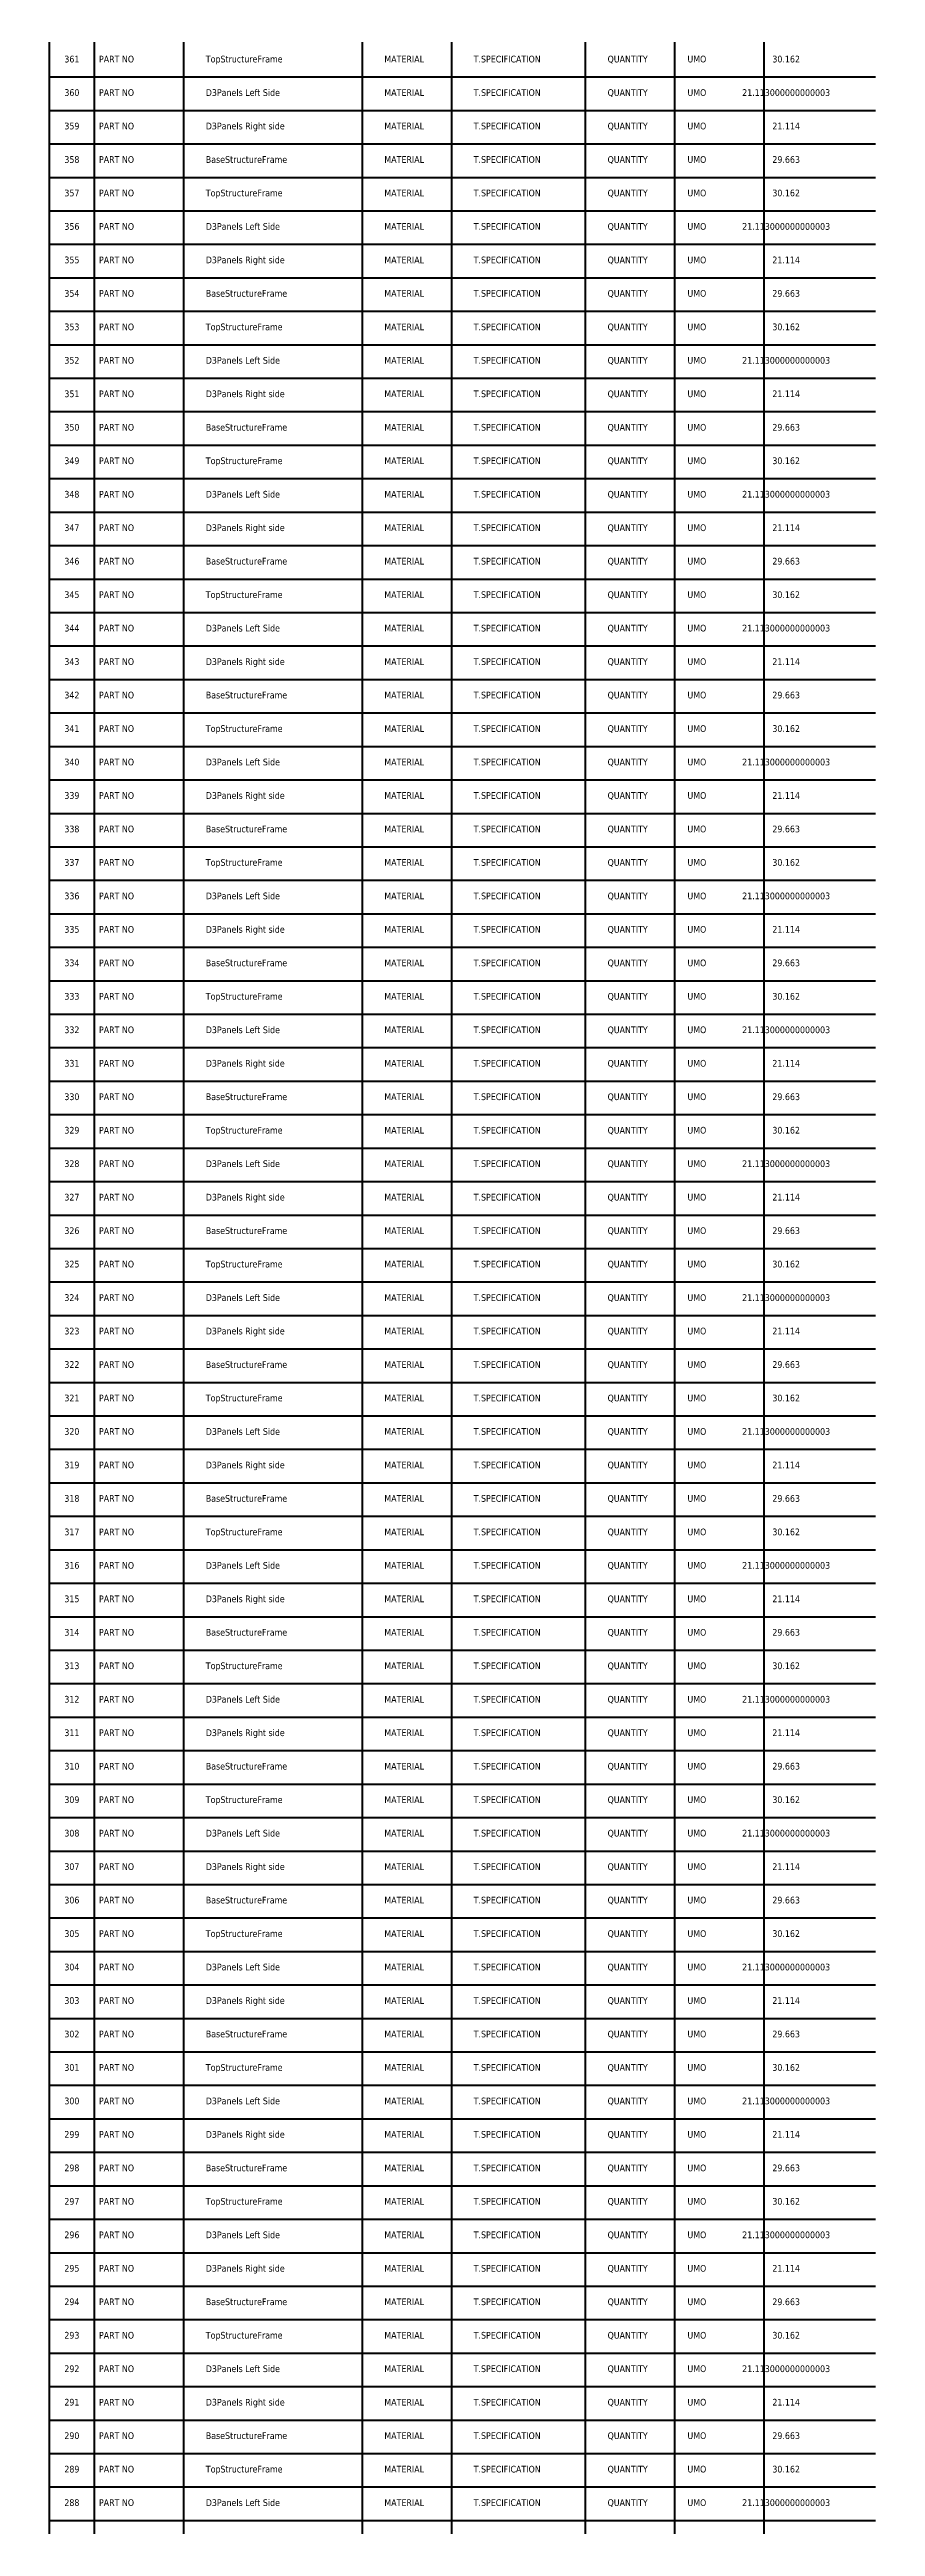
# Model space of a CAD drawing. Header units: metres. Extents: x 849 to 1219, y 30 to 8920.
# Drawn here: x 849 to 1219, y 4477 to 5587 of the extents above; entities that cross this region are included whole.
import ezdxf
from ezdxf.enums import TextEntityAlignment as Align

# ---------------------------------------------------------------- set-up
doc = ezdxf.new("R2010")
doc.units = ezdxf.units.M
doc.layers.add('Default', color=7, linetype='Continuous', lineweight=50, true_color=0x000000)
doc.styles.add('Default', font='tahoma.ttf')

msp = doc.modelspace()

# ---------------------------------------------------------------- linework, layer by layer
at = {"layer": 'Default'}
for p, q in [((849, 160), (849, 8920)), ((869, 8920), (869, 160)), ((909, 8920), (909, 160)), ((989, 8920), (989, 160)), ((1029, 8920), (1029, 160)), ((1089, 8920), (1089, 160)), ((1129, 8920), (1129, 160)), ((1169, 8920), (1169, 160)), ((849, 5575), (1219, 5575)), ((849, 5560), (1219, 5560)), ((849, 5545), (1219, 5545)), ((849, 5530), (1219, 5530)), ((849, 5515), (1219, 5515)), ((849, 5500), (1219, 5500)), ((849, 5485), (1219, 5485)), ((849, 5470), (1219, 5470)), ((849, 5455), (1219, 5455)), ((849, 5440), (1219, 5440)), ((849, 5425), (1219, 5425)), ((849, 5410), (1219, 5410)), ((849, 5395), (1219, 5395)), ((849, 5380), (1219, 5380)), ((849, 5365), (1219, 5365)), ((849, 5350), (1219, 5350)), ((849, 5335), (1219, 5335)), ((849, 5320), (1219, 5320)), ((849, 5305), (1219, 5305)), ((849, 5290), (1219, 5290)), ((849, 5275), (1219, 5275)), ((849, 5260), (1219, 5260)), ((849, 5245), (1219, 5245)), ((849, 5230), (1219, 5230)), ((849, 5215), (1219, 5215)), ((849, 5200), (1219, 5200)), ((849, 5185), (1219, 5185)), ((849, 5170), (1219, 5170)), ((849, 5155), (1219, 5155)), ((849, 5140), (1219, 5140)), ((849, 5125), (1219, 5125)), ((849, 5110), (1219, 5110)), ((849, 5095), (1219, 5095)), ((849, 5080), (1219, 5080)), ((849, 5065), (1219, 5065)), ((849, 5050), (1219, 5050)), ((849, 5035), (1219, 5035)), ((849, 5020), (1219, 5020)), ((849, 5005), (1219, 5005)), ((849, 4990), (1219, 4990)), ((849, 4975), (1219, 4975)), ((849, 4960), (1219, 4960)), ((849, 4945), (1219, 4945)), ((849, 4930), (1219, 4930)), ((849, 4915), (1219, 4915)), ((849, 4900), (1219, 4900)), ((849, 4885), (1219, 4885)), ((849, 4870), (1219, 4870)), ((849, 4855), (1219, 4855)), ((849, 4840), (1219, 4840)), ((849, 4825), (1219, 4825)), ((849, 4810), (1219, 4810)), ((849, 4795), (1219, 4795)), ((849, 4780), (1219, 4780)), ((849, 4765), (1219, 4765)), ((849, 4750), (1219, 4750)), ((849, 4735), (1219, 4735)), ((849, 4720), (1219, 4720)), ((849, 4705), (1219, 4705)), ((849, 4690), (1219, 4690)), ((849, 4675), (1219, 4675)), ((849, 4660), (1219, 4660)), ((849, 4645), (1219, 4645)), ((849, 4630), (1219, 4630)), ((849, 4615), (1219, 4615)), ((849, 4600), (1219, 4600)), ((849, 4585), (1219, 4585)), ((849, 4570), (1219, 4570)), ((849, 4555), (1219, 4555)), ((849, 4540), (1219, 4540)), ((849, 4525), (1219, 4525)), ((849, 4510), (1219, 4510)), ((849, 4495), (1219, 4495)), ((849, 4480), (1219, 4480))]:
    msp.add_line(p, q, dxfattribs=at)

# ---------------------------------------------------------------- texts
at = {"layer": 'Default', "style": 'Default'}
for s, p in [('361', (859, 5583)), ('PART NO', (879, 5583)), ('UMO', (1139, 5583)), ('30.162', (1179, 5583)), ('360', (859, 5568)), ('PART NO', (879, 5568)), ('UMO', (1139, 5568)), ('21.113000000000003', (1179, 5568)), ('359', (859, 5553)), ('PART NO', (879, 5553)), ('UMO', (1139, 5553)), ('21.114', (1179, 5553)), ('358', (859, 5538)), ('PART NO', (879, 5538)), ('UMO', (1139, 5538)), ('29.663', (1179, 5538)), ('357', (859, 5523)), ('PART NO', (879, 5523)), ('UMO', (1139, 5523)), ('30.162', (1179, 5523)), ('356', (859, 5508)), ('PART NO', (879, 5508)), ('UMO', (1139, 5508)), ('21.113000000000003', (1179, 5508)), ('355', (859, 5493)), ('PART NO', (879, 5493)), ('UMO', (1139, 5493)), ('21.114', (1179, 5493)), ('354', (859, 5478)), ('PART NO', (879, 5478)), ('UMO', (1139, 5478)), ('29.663', (1179, 5478)), ('353', (859, 5463)), ('PART NO', (879, 5463)), ('UMO', (1139, 5463)), ('30.162', (1179, 5463)), ('352', (859, 5448)), ('PART NO', (879, 5448)), ('UMO', (1139, 5448)), ('21.113000000000003', (1179, 5448)), ('351', (859, 5433)), ('PART NO', (879, 5433)), ('UMO', (1139, 5433)), ('21.114', (1179, 5433)), ('350', (859, 5418)), ('PART NO', (879, 5418)), ('UMO', (1139, 5418)), ('29.663', (1179, 5418)), ('349', (859, 5403)), ('PART NO', (879, 5403)), ('UMO', (1139, 5403)), ('30.162', (1179, 5403)), ('348', (859, 5388)), ('PART NO', (879, 5388)), ('UMO', (1139, 5388)), ('21.113000000000003', (1179, 5388)), ('347', (859, 5373)), ('PART NO', (879, 5373)), ('UMO', (1139, 5373)), ('21.114', (1179, 5373)), ('346', (859, 5358)), ('PART NO', (879, 5358)), ('UMO', (1139, 5358)), ('29.663', (1179, 5358)), ('345', (859, 5343)), ('PART NO', (879, 5343)), ('UMO', (1139, 5343)), ('30.162', (1179, 5343)), ('344', (859, 5328)), ('PART NO', (879, 5328)), ('UMO', (1139, 5328)), ('21.113000000000003', (1179, 5328)), ('343', (859, 5313)), ('PART NO', (879, 5313)), ('UMO', (1139, 5313)), ('21.114', (1179, 5313)), ('342', (859, 5298)), ('PART NO', (879, 5298)), ('UMO', (1139, 5298)), ('29.663', (1179, 5298)), ('341', (859, 5283)), ('PART NO', (879, 5283)), ('UMO', (1139, 5283)), ('30.162', (1179, 5283)), ('340', (859, 5268)), ('PART NO', (879, 5268)), ('UMO', (1139, 5268)), ('21.113000000000003', (1179, 5268)), ('339', (859, 5253)), ('PART NO', (879, 5253)), ('UMO', (1139, 5253)), ('21.114', (1179, 5253)), ('338', (859, 5238)), ('PART NO', (879, 5238)), ('UMO', (1139, 5238)), ('29.663', (1179, 5238)), ('337', (859, 5223)), ('PART NO', (879, 5223)), ('UMO', (1139, 5223)), ('30.162', (1179, 5223)), ('336', (859, 5208)), ('PART NO', (879, 5208)), ('UMO', (1139, 5208)), ('21.113000000000003', (1179, 5208)), ('335', (859, 5193)), ('PART NO', (879, 5193)), ('UMO', (1139, 5193)), ('21.114', (1179, 5193)), ('334', (859, 5178)), ('PART NO', (879, 5178)), ('UMO', (1139, 5178)), ('29.663', (1179, 5178)), ('333', (859, 5163)), ('PART NO', (879, 5163)), ('UMO', (1139, 5163)), ('30.162', (1179, 5163)), ('332', (859, 5148)), ('PART NO', (879, 5148)), ('UMO', (1139, 5148)), ('21.113000000000003', (1179, 5148)), ('331', (859, 5133)), ('PART NO', (879, 5133)), ('UMO', (1139, 5133)), ('21.114', (1179, 5133)), ('330', (859, 5118)), ('PART NO', (879, 5118)), ('UMO', (1139, 5118)), ('29.663', (1179, 5118)), ('329', (859, 5103)), ('PART NO', (879, 5103)), ('UMO', (1139, 5103)), ('30.162', (1179, 5103)), ('328', (859, 5088)), ('PART NO', (879, 5088)), ('UMO', (1139, 5088)), ('21.113000000000003', (1179, 5088)), ('327', (859, 5073)), ('PART NO', (879, 5073)), ('UMO', (1139, 5073)), ('21.114', (1179, 5073)), ('326', (859, 5058)), ('PART NO', (879, 5058)), ('UMO', (1139, 5058)), ('29.663', (1179, 5058)), ('325', (859, 5043)), ('PART NO', (879, 5043)), ('UMO', (1139, 5043)), ('30.162', (1179, 5043)), ('324', (859, 5028)), ('PART NO', (879, 5028)), ('UMO', (1139, 5028)), ('21.113000000000003', (1179, 5028)), ('323', (859, 5013)), ('PART NO', (879, 5013)), ('UMO', (1139, 5013)), ('21.114', (1179, 5013)), ('322', (859, 4998)), ('PART NO', (879, 4998)), ('UMO', (1139, 4998)), ('29.663', (1179, 4998)), ('321', (859, 4983)), ('PART NO', (879, 4983)), ('UMO', (1139, 4983)), ('30.162', (1179, 4983)), ('320', (859, 4968)), ('PART NO', (879, 4968)), ('UMO', (1139, 4968)), ('21.113000000000003', (1179, 4968)), ('319', (859, 4953)), ('PART NO', (879, 4953)), ('UMO', (1139, 4953)), ('21.114', (1179, 4953)), ('318', (859, 4938)), ('PART NO', (879, 4938)), ('UMO', (1139, 4938)), ('29.663', (1179, 4938)), ('317', (859, 4923)), ('PART NO', (879, 4923)), ('UMO', (1139, 4923)), ('30.162', (1179, 4923)), ('316', (859, 4908)), ('PART NO', (879, 4908)), ('UMO', (1139, 4908)), ('21.113000000000003', (1179, 4908)), ('315', (859, 4893)), ('PART NO', (879, 4893)), ('UMO', (1139, 4893)), ('21.114', (1179, 4893)), ('314', (859, 4878)), ('PART NO', (879, 4878)), ('UMO', (1139, 4878)), ('29.663', (1179, 4878)), ('313', (859, 4863)), ('PART NO', (879, 4863)), ('UMO', (1139, 4863)), ('30.162', (1179, 4863)), ('312', (859, 4848)), ('PART NO', (879, 4848)), ('UMO', (1139, 4848)), ('21.113000000000003', (1179, 4848)), ('311', (859, 4833)), ('PART NO', (879, 4833)), ('UMO', (1139, 4833)), ('21.114', (1179, 4833)), ('310', (859, 4818)), ('PART NO', (879, 4818)), ('UMO', (1139, 4818)), ('29.663', (1179, 4818)), ('309', (859, 4803)), ('PART NO', (879, 4803)), ('UMO', (1139, 4803)), ('30.162', (1179, 4803)), ('308', (859, 4788)), ('PART NO', (879, 4788)), ('UMO', (1139, 4788)), ('21.113000000000003', (1179, 4788)), ('307', (859, 4773)), ('PART NO', (879, 4773)), ('UMO', (1139, 4773)), ('21.114', (1179, 4773)), ('306', (859, 4758)), ('PART NO', (879, 4758)), ('UMO', (1139, 4758)), ('29.663', (1179, 4758)), ('305', (859, 4743)), ('PART NO', (879, 4743)), ('UMO', (1139, 4743)), ('30.162', (1179, 4743)), ('304', (859, 4728)), ('PART NO', (879, 4728)), ('UMO', (1139, 4728)), ('21.113000000000003', (1179, 4728)), ('303', (859, 4713)), ('PART NO', (879, 4713)), ('UMO', (1139, 4713)), ('21.114', (1179, 4713)), ('302', (859, 4698)), ('PART NO', (879, 4698)), ('UMO', (1139, 4698)), ('29.663', (1179, 4698)), ('301', (859, 4683)), ('PART NO', (879, 4683)), ('UMO', (1139, 4683)), ('30.162', (1179, 4683)), ('300', (859, 4668)), ('PART NO', (879, 4668)), ('UMO', (1139, 4668)), ('21.113000000000003', (1179, 4668)), ('299', (859, 4653)), ('PART NO', (879, 4653)), ('UMO', (1139, 4653)), ('21.114', (1179, 4653)), ('298', (859, 4638)), ('PART NO', (879, 4638)), ('UMO', (1139, 4638)), ('29.663', (1179, 4638)), ('297', (859, 4623)), ('PART NO', (879, 4623)), ('UMO', (1139, 4623)), ('30.162', (1179, 4623)), ('296', (859, 4608)), ('PART NO', (879, 4608)), ('UMO', (1139, 4608)), ('21.113000000000003', (1179, 4608)), ('295', (859, 4593)), ('PART NO', (879, 4593)), ('UMO', (1139, 4593)), ('21.114', (1179, 4593)), ('294', (859, 4578)), ('PART NO', (879, 4578)), ('UMO', (1139, 4578)), ('29.663', (1179, 4578)), ('293', (859, 4563)), ('PART NO', (879, 4563)), ('UMO', (1139, 4563)), ('30.162', (1179, 4563)), ('292', (859, 4548)), ('PART NO', (879, 4548)), ('UMO', (1139, 4548)), ('21.113000000000003', (1179, 4548)), ('291', (859, 4533)), ('PART NO', (879, 4533)), ('UMO', (1139, 4533)), ('21.114', (1179, 4533)), ('290', (859, 4518)), ('PART NO', (879, 4518)), ('UMO', (1139, 4518)), ('29.663', (1179, 4518)), ('289', (859, 4503)), ('PART NO', (879, 4503)), ('UMO', (1139, 4503)), ('30.162', (1179, 4503)), ('288', (859, 4488)), ('PART NO', (879, 4488)), ('UMO', (1139, 4488)), ('21.113000000000003', (1179, 4488))]:
    msp.add_text(s, height=3, dxfattribs=at).set_placement(p, align=Align.MIDDLE_CENTER)
for s, p in [('TopStructureFrame', (919, 5583)), ('MATERIAL', (999, 5583)), ('T.SPECIFICATION', (1039, 5583)), ('QUANTITY', (1099, 5583)), ('D3Panels Left Side', (919, 5568)), ('MATERIAL', (999, 5568)), ('T.SPECIFICATION', (1039, 5568)), ('QUANTITY', (1099, 5568)), ('D3Panels Right side', (919, 5553)), ('MATERIAL', (999, 5553)), ('T.SPECIFICATION', (1039, 5553)), ('QUANTITY', (1099, 5553)), ('BaseStructureFrame', (919, 5538)), ('MATERIAL', (999, 5538)), ('T.SPECIFICATION', (1039, 5538)), ('QUANTITY', (1099, 5538)), ('TopStructureFrame', (919, 5523)), ('MATERIAL', (999, 5523)), ('T.SPECIFICATION', (1039, 5523)), ('QUANTITY', (1099, 5523)), ('D3Panels Left Side', (919, 5508)), ('MATERIAL', (999, 5508)), ('T.SPECIFICATION', (1039, 5508)), ('QUANTITY', (1099, 5508)), ('D3Panels Right side', (919, 5493)), ('MATERIAL', (999, 5493)), ('T.SPECIFICATION', (1039, 5493)), ('QUANTITY', (1099, 5493)), ('BaseStructureFrame', (919, 5478)), ('MATERIAL', (999, 5478)), ('T.SPECIFICATION', (1039, 5478)), ('QUANTITY', (1099, 5478)), ('TopStructureFrame', (919, 5463)), ('MATERIAL', (999, 5463)), ('T.SPECIFICATION', (1039, 5463)), ('QUANTITY', (1099, 5463)), ('D3Panels Left Side', (919, 5448)), ('MATERIAL', (999, 5448)), ('T.SPECIFICATION', (1039, 5448)), ('QUANTITY', (1099, 5448)), ('D3Panels Right side', (919, 5433)), ('MATERIAL', (999, 5433)), ('T.SPECIFICATION', (1039, 5433)), ('QUANTITY', (1099, 5433)), ('BaseStructureFrame', (919, 5418)), ('MATERIAL', (999, 5418)), ('T.SPECIFICATION', (1039, 5418)), ('QUANTITY', (1099, 5418)), ('TopStructureFrame', (919, 5403)), ('MATERIAL', (999, 5403)), ('T.SPECIFICATION', (1039, 5403)), ('QUANTITY', (1099, 5403)), ('D3Panels Left Side', (919, 5388)), ('MATERIAL', (999, 5388)), ('T.SPECIFICATION', (1039, 5388)), ('QUANTITY', (1099, 5388)), ('D3Panels Right side', (919, 5373)), ('MATERIAL', (999, 5373)), ('T.SPECIFICATION', (1039, 5373)), ('QUANTITY', (1099, 5373)), ('BaseStructureFrame', (919, 5358)), ('MATERIAL', (999, 5358)), ('T.SPECIFICATION', (1039, 5358)), ('QUANTITY', (1099, 5358)), ('TopStructureFrame', (919, 5343)), ('MATERIAL', (999, 5343)), ('T.SPECIFICATION', (1039, 5343)), ('QUANTITY', (1099, 5343)), ('D3Panels Left Side', (919, 5328)), ('MATERIAL', (999, 5328)), ('T.SPECIFICATION', (1039, 5328)), ('QUANTITY', (1099, 5328)), ('D3Panels Right side', (919, 5313)), ('MATERIAL', (999, 5313)), ('T.SPECIFICATION', (1039, 5313)), ('QUANTITY', (1099, 5313)), ('BaseStructureFrame', (919, 5298)), ('MATERIAL', (999, 5298)), ('T.SPECIFICATION', (1039, 5298)), ('QUANTITY', (1099, 5298)), ('TopStructureFrame', (919, 5283)), ('MATERIAL', (999, 5283)), ('T.SPECIFICATION', (1039, 5283)), ('QUANTITY', (1099, 5283)), ('D3Panels Left Side', (919, 5268)), ('MATERIAL', (999, 5268)), ('T.SPECIFICATION', (1039, 5268)), ('QUANTITY', (1099, 5268)), ('D3Panels Right side', (919, 5253)), ('MATERIAL', (999, 5253)), ('T.SPECIFICATION', (1039, 5253)), ('QUANTITY', (1099, 5253)), ('BaseStructureFrame', (919, 5238)), ('MATERIAL', (999, 5238)), ('T.SPECIFICATION', (1039, 5238)), ('QUANTITY', (1099, 5238)), ('TopStructureFrame', (919, 5223)), ('MATERIAL', (999, 5223)), ('T.SPECIFICATION', (1039, 5223)), ('QUANTITY', (1099, 5223)), ('D3Panels Left Side', (919, 5208)), ('MATERIAL', (999, 5208)), ('T.SPECIFICATION', (1039, 5208)), ('QUANTITY', (1099, 5208)), ('D3Panels Right side', (919, 5193)), ('MATERIAL', (999, 5193)), ('T.SPECIFICATION', (1039, 5193)), ('QUANTITY', (1099, 5193)), ('BaseStructureFrame', (919, 5178)), ('MATERIAL', (999, 5178)), ('T.SPECIFICATION', (1039, 5178)), ('QUANTITY', (1099, 5178)), ('TopStructureFrame', (919, 5163)), ('MATERIAL', (999, 5163)), ('T.SPECIFICATION', (1039, 5163)), ('QUANTITY', (1099, 5163)), ('D3Panels Left Side', (919, 5148)), ('MATERIAL', (999, 5148)), ('T.SPECIFICATION', (1039, 5148)), ('QUANTITY', (1099, 5148)), ('D3Panels Right side', (919, 5133)), ('MATERIAL', (999, 5133)), ('T.SPECIFICATION', (1039, 5133)), ('QUANTITY', (1099, 5133)), ('BaseStructureFrame', (919, 5118)), ('MATERIAL', (999, 5118)), ('T.SPECIFICATION', (1039, 5118)), ('QUANTITY', (1099, 5118)), ('TopStructureFrame', (919, 5103)), ('MATERIAL', (999, 5103)), ('T.SPECIFICATION', (1039, 5103)), ('QUANTITY', (1099, 5103)), ('D3Panels Left Side', (919, 5088)), ('MATERIAL', (999, 5088)), ('T.SPECIFICATION', (1039, 5088)), ('QUANTITY', (1099, 5088)), ('D3Panels Right side', (919, 5073)), ('MATERIAL', (999, 5073)), ('T.SPECIFICATION', (1039, 5073)), ('QUANTITY', (1099, 5073)), ('BaseStructureFrame', (919, 5058)), ('MATERIAL', (999, 5058)), ('T.SPECIFICATION', (1039, 5058)), ('QUANTITY', (1099, 5058)), ('TopStructureFrame', (919, 5043)), ('MATERIAL', (999, 5043)), ('T.SPECIFICATION', (1039, 5043)), ('QUANTITY', (1099, 5043)), ('D3Panels Left Side', (919, 5028)), ('MATERIAL', (999, 5028)), ('T.SPECIFICATION', (1039, 5028)), ('QUANTITY', (1099, 5028)), ('D3Panels Right side', (919, 5013)), ('MATERIAL', (999, 5013)), ('T.SPECIFICATION', (1039, 5013)), ('QUANTITY', (1099, 5013)), ('BaseStructureFrame', (919, 4998)), ('MATERIAL', (999, 4998)), ('T.SPECIFICATION', (1039, 4998)), ('QUANTITY', (1099, 4998)), ('TopStructureFrame', (919, 4983)), ('MATERIAL', (999, 4983)), ('T.SPECIFICATION', (1039, 4983)), ('QUANTITY', (1099, 4983)), ('D3Panels Left Side', (919, 4968)), ('MATERIAL', (999, 4968)), ('T.SPECIFICATION', (1039, 4968)), ('QUANTITY', (1099, 4968)), ('D3Panels Right side', (919, 4953)), ('MATERIAL', (999, 4953)), ('T.SPECIFICATION', (1039, 4953)), ('QUANTITY', (1099, 4953)), ('BaseStructureFrame', (919, 4938)), ('MATERIAL', (999, 4938)), ('T.SPECIFICATION', (1039, 4938)), ('QUANTITY', (1099, 4938)), ('TopStructureFrame', (919, 4923)), ('MATERIAL', (999, 4923)), ('T.SPECIFICATION', (1039, 4923)), ('QUANTITY', (1099, 4923)), ('D3Panels Left Side', (919, 4908)), ('MATERIAL', (999, 4908)), ('T.SPECIFICATION', (1039, 4908)), ('QUANTITY', (1099, 4908)), ('D3Panels Right side', (919, 4893)), ('MATERIAL', (999, 4893)), ('T.SPECIFICATION', (1039, 4893)), ('QUANTITY', (1099, 4893)), ('BaseStructureFrame', (919, 4878)), ('MATERIAL', (999, 4878)), ('T.SPECIFICATION', (1039, 4878)), ('QUANTITY', (1099, 4878)), ('TopStructureFrame', (919, 4863)), ('MATERIAL', (999, 4863)), ('T.SPECIFICATION', (1039, 4863)), ('QUANTITY', (1099, 4863)), ('D3Panels Left Side', (919, 4848)), ('MATERIAL', (999, 4848)), ('T.SPECIFICATION', (1039, 4848)), ('QUANTITY', (1099, 4848)), ('D3Panels Right side', (919, 4833)), ('MATERIAL', (999, 4833)), ('T.SPECIFICATION', (1039, 4833)), ('QUANTITY', (1099, 4833)), ('BaseStructureFrame', (919, 4818)), ('MATERIAL', (999, 4818)), ('T.SPECIFICATION', (1039, 4818)), ('QUANTITY', (1099, 4818)), ('TopStructureFrame', (919, 4803)), ('MATERIAL', (999, 4803)), ('T.SPECIFICATION', (1039, 4803)), ('QUANTITY', (1099, 4803)), ('D3Panels Left Side', (919, 4788)), ('MATERIAL', (999, 4788)), ('T.SPECIFICATION', (1039, 4788)), ('QUANTITY', (1099, 4788)), ('D3Panels Right side', (919, 4773)), ('MATERIAL', (999, 4773)), ('T.SPECIFICATION', (1039, 4773)), ('QUANTITY', (1099, 4773)), ('BaseStructureFrame', (919, 4758)), ('MATERIAL', (999, 4758)), ('T.SPECIFICATION', (1039, 4758)), ('QUANTITY', (1099, 4758)), ('TopStructureFrame', (919, 4743)), ('MATERIAL', (999, 4743)), ('T.SPECIFICATION', (1039, 4743)), ('QUANTITY', (1099, 4743)), ('D3Panels Left Side', (919, 4728)), ('MATERIAL', (999, 4728)), ('T.SPECIFICATION', (1039, 4728)), ('QUANTITY', (1099, 4728)), ('D3Panels Right side', (919, 4713)), ('MATERIAL', (999, 4713)), ('T.SPECIFICATION', (1039, 4713)), ('QUANTITY', (1099, 4713)), ('BaseStructureFrame', (919, 4698)), ('MATERIAL', (999, 4698)), ('T.SPECIFICATION', (1039, 4698)), ('QUANTITY', (1099, 4698)), ('TopStructureFrame', (919, 4683)), ('MATERIAL', (999, 4683)), ('T.SPECIFICATION', (1039, 4683)), ('QUANTITY', (1099, 4683)), ('D3Panels Left Side', (919, 4668)), ('MATERIAL', (999, 4668)), ('T.SPECIFICATION', (1039, 4668)), ('QUANTITY', (1099, 4668)), ('D3Panels Right side', (919, 4653)), ('MATERIAL', (999, 4653)), ('T.SPECIFICATION', (1039, 4653)), ('QUANTITY', (1099, 4653)), ('BaseStructureFrame', (919, 4638)), ('MATERIAL', (999, 4638)), ('T.SPECIFICATION', (1039, 4638)), ('QUANTITY', (1099, 4638)), ('TopStructureFrame', (919, 4623)), ('MATERIAL', (999, 4623)), ('T.SPECIFICATION', (1039, 4623)), ('QUANTITY', (1099, 4623)), ('D3Panels Left Side', (919, 4608)), ('MATERIAL', (999, 4608)), ('T.SPECIFICATION', (1039, 4608)), ('QUANTITY', (1099, 4608)), ('D3Panels Right side', (919, 4593)), ('MATERIAL', (999, 4593)), ('T.SPECIFICATION', (1039, 4593)), ('QUANTITY', (1099, 4593)), ('BaseStructureFrame', (919, 4578)), ('MATERIAL', (999, 4578)), ('T.SPECIFICATION', (1039, 4578)), ('QUANTITY', (1099, 4578)), ('TopStructureFrame', (919, 4563)), ('MATERIAL', (999, 4563)), ('T.SPECIFICATION', (1039, 4563)), ('QUANTITY', (1099, 4563)), ('D3Panels Left Side', (919, 4548)), ('MATERIAL', (999, 4548)), ('T.SPECIFICATION', (1039, 4548)), ('QUANTITY', (1099, 4548)), ('D3Panels Right side', (919, 4533)), ('MATERIAL', (999, 4533)), ('T.SPECIFICATION', (1039, 4533)), ('QUANTITY', (1099, 4533)), ('BaseStructureFrame', (919, 4518)), ('MATERIAL', (999, 4518)), ('T.SPECIFICATION', (1039, 4518)), ('QUANTITY', (1099, 4518)), ('TopStructureFrame', (919, 4503)), ('MATERIAL', (999, 4503)), ('T.SPECIFICATION', (1039, 4503)), ('QUANTITY', (1099, 4503)), ('D3Panels Left Side', (919, 4488)), ('MATERIAL', (999, 4488)), ('T.SPECIFICATION', (1039, 4488)), ('QUANTITY', (1099, 4488))]:
    msp.add_text(s, height=3, dxfattribs=at).set_placement(p, align=Align.MIDDLE_LEFT)

doc.saveas('drawing.dxf')
